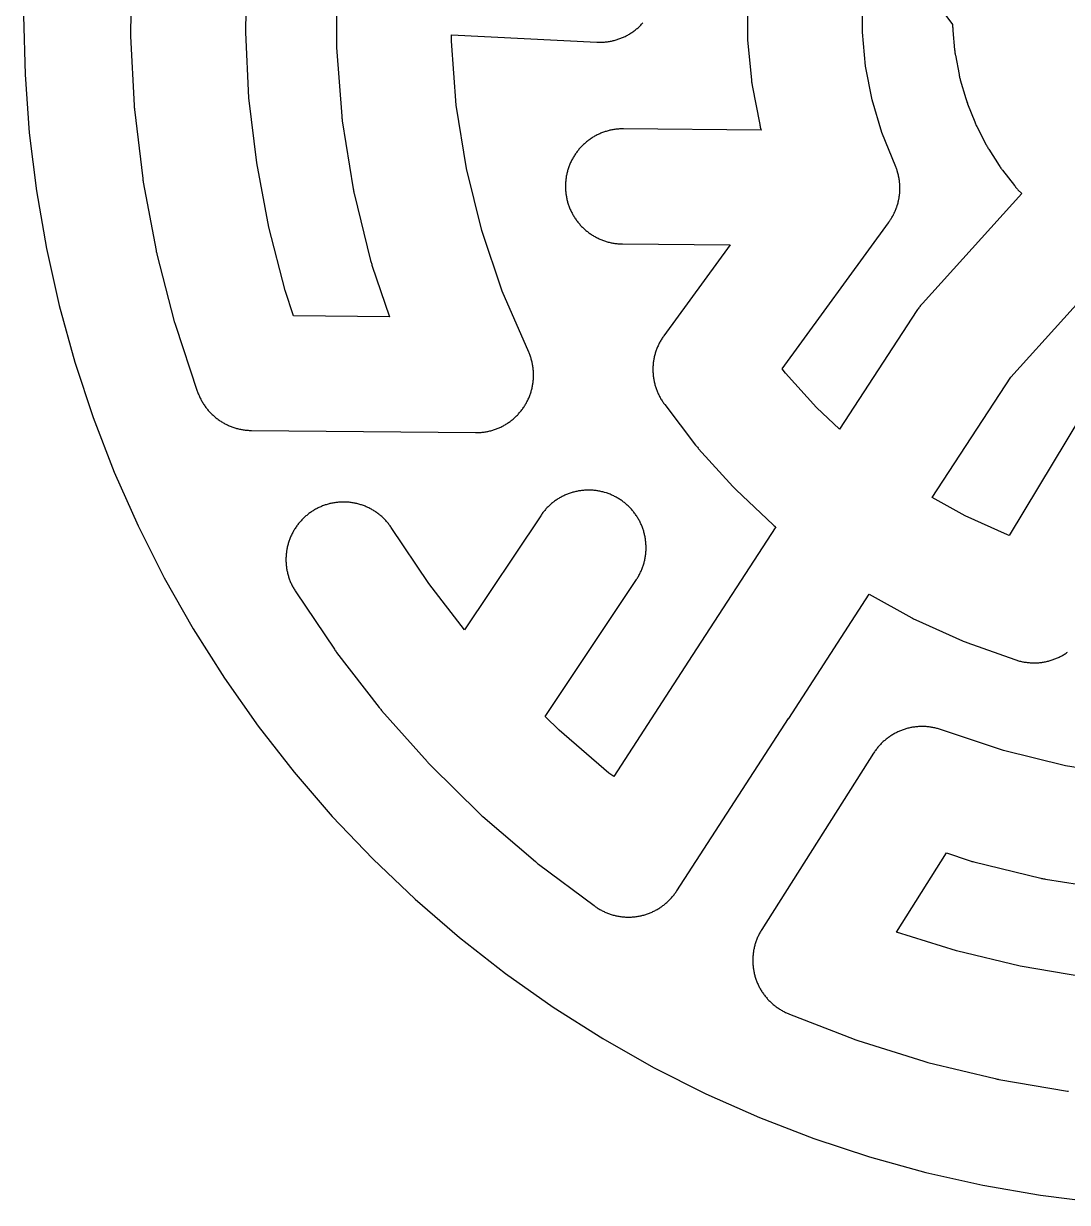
# Model space of a CAD drawing. Header units: millimetres. Extents: x -145 to 145, y -145 to 145.
# Drawn here: x -145 to -18, y -144.3 to -0.9 of the extents above; entities that cross this region are included whole.
import ezdxf

# ---------------------------------------------------------------- set-up
doc = ezdxf.new("R2010")
doc.units = ezdxf.units.MM
doc.layers.add('BOUNDARY', color=3, linetype='CONTINUOUS')
doc.layers.add('CORRIDORS', color=1, linetype='CONTINUOUS')

msp = doc.modelspace()

# ---------------------------------------------------------------- linework, layer by layer
at = {"layer": 'BOUNDARY'}
msp.add_lwpolyline([(-145, 0), (-144.825, -7.115), (-144.302, -14.212), (-143.431, -21.276), (-142.214, -28.288), (-140.655, -35.232), (-138.756, -42.091), (-136.524, -48.849), (-133.963, -55.489), (-131.078, -61.995), (-127.879, -68.353), (-124.371, -74.545), (-120.563, -80.558), (-116.465, -86.376), (-112.087, -91.987), (-107.438, -97.376), (-102.53, -102.53), (-97.376, -107.438), (-91.987, -112.087), (-86.376, -116.465), (-80.558, -120.563), (-74.545, -124.371), (-68.353, -127.879), (-61.995, -131.078), (-55.489, -133.963), (-48.849, -136.524), (-42.091, -138.756), (-35.232, -140.655), (-28.288, -142.214), (-21.276, -143.431), (-14.212, -144.302)], dxfattribs=at)
at = {"layer": 'CORRIDORS'}
for points in [[(-46.784, 18.767), (-31.977, -1.047), (-31.977, -1.089), (-31.976, -1.208), (-31.974, -1.326), (-31.969, -1.444), (-31.962, -1.562), (-31.954, -1.68), (-31.948, -1.751), (-31.73, -4.12), (-31.718, -4.238), (-31.704, -4.356), (-31.688, -4.473), (-31.67, -4.59), (-31.651, -4.707), (-31.637, -4.782), (-31.194, -7.12), (-31.171, -7.236), (-31.146, -7.352), (-31.119, -7.467), (-31.09, -7.582), (-31.059, -7.696), (-31.038, -7.77), (-30.374, -10.055), (-30.34, -10.169), (-30.304, -10.281), (-30.266, -10.394), (-30.227, -10.505), (-30.185, -10.616), (-30.159, -10.682), (-29.282, -12.894), (-29.238, -13.004), (-29.191, -13.112), (-29.143, -13.22), (-29.093, -13.328), (-29.041, -13.434), (-29.007, -13.502), (-27.923, -15.621), (-27.868, -15.726), (-27.812, -15.83), (-27.753, -15.933), (-27.693, -16.035), (-27.632, -16.136), (-27.59, -16.202), (-26.309, -18.207), (-26.244, -18.306), (-26.178, -18.404), (-26.11, -18.501), (-26.041, -18.597), (-25.97, -18.691), (-25.926, -18.748), (-24.461, -20.623), (-24.387, -20.715), (-24.312, -20.807), (-24.235, -20.897), (-24.157, -20.986), (-24.077, -21.073), (-24.025, -21.129), (-23.572, -21.607), (-35.644, -34.967), (-35.722, -35.055), (-35.799, -35.145), (-35.875, -35.236), (-35.949, -35.329), (-36.021, -35.422), (-36.092, -35.517), (-36.161, -35.613), (-36.229, -35.71), (-36.31, -35.831), (-45.73, -50.25), (-48.522, -47.631), (-52.295, -43.455), (-52.71, -42.91), (-39.787, -25.156), (-39.769, -25.131), (-39.722, -25.068), (-39.714, -25.056), (-39.676, -25.004), (-39.609, -24.907), (-39.565, -24.842), (-39.521, -24.776), (-39.487, -24.722), (-39.465, -24.688), (-39.437, -24.642), (-39.416, -24.609), (-39.355, -24.507), (-39.296, -24.405), (-39.283, -24.381), (-39.277, -24.37), (-39.22, -24.267), (-39.165, -24.162), (-39.16, -24.151), (-39.118, -24.069), (-39.117, -24.066), (-39.112, -24.056), (-39.107, -24.045), (-39.077, -23.985), (-39.027, -23.878), (-39.017, -23.855), (-39.011, -23.842), (-38.965, -23.739), (-38.922, -23.638), (-38.878, -23.528), (-38.874, -23.517), (-38.873, -23.515), (-38.868, -23.502), (-38.845, -23.443), (-38.831, -23.405), (-38.79, -23.294), (-38.781, -23.267), (-38.756, -23.195), (-38.719, -23.082), (-38.715, -23.069), (-38.703, -23.031), (-38.683, -22.964), (-38.652, -22.856), (-38.62, -22.742), (-38.616, -22.726), (-38.597, -22.652), (-38.593, -22.636), (-38.591, -22.627), (-38.59, -22.621), (-38.588, -22.613), (-38.561, -22.498), (-38.553, -22.459), (-38.544, -22.421), (-38.52, -22.305), (-38.505, -22.223), (-38.494, -22.164), (-38.493, -22.158), (-38.492, -22.15), (-38.486, -22.111), (-38.479, -22.072), (-38.461, -21.955), (-38.445, -21.838), (-38.44, -21.799), (-38.427, -21.681), (-38.426, -21.665), (-38.417, -21.577), (-38.408, -21.459), (-38.4, -21.341), (-38.397, -21.272), (-38.394, -21.209), (-38.393, -21.164), (-38.391, -21.105), (-38.391, -21.098), (-38.39, -21.012), (-38.39, -20.894), (-38.392, -20.775), (-38.393, -20.758), (-38.393, -20.75), (-38.396, -20.688), (-38.398, -20.618), (-38.405, -20.5), (-38.413, -20.389), (-38.423, -20.278), (-38.43, -20.21), (-38.437, -20.146), (-38.44, -20.123), (-38.45, -20.043), (-38.458, -19.99), (-38.463, -19.951), (-38.481, -19.834), (-38.498, -19.735), (-38.508, -19.678), (-38.517, -19.634), (-38.523, -19.601), (-38.547, -19.485), (-38.573, -19.369), (-38.601, -19.254), (-38.607, -19.23), (-38.637, -19.115), (-38.641, -19.102), (-38.673, -18.988), (-38.686, -18.946), (-38.696, -18.913), (-38.704, -18.888), (-38.708, -18.875), (-38.725, -18.823), (-38.74, -18.775), (-38.777, -18.663), (-38.817, -18.552), (-38.845, -18.479), (-38.864, -18.428), (-38.901, -18.334), (-40.585, -14.174), (-41.767, -10.184), (-42.555, -6.116), (-42.948, -1.973), (-42.94, 2.517)], [(-131.839, 6.449), (-131.982, -1.993), (-131.983, -2.112), (-131.982, -2.23), (-131.979, -2.348), (-131.974, -2.466), (-131.547, -10.899), (-131.54, -11.017), (-131.531, -11.135), (-131.52, -11.253), (-131.507, -11.371), (-130.511, -19.756), (-130.496, -19.873), (-130.479, -19.99), (-130.46, -20.107), (-130.439, -20.223), (-128.879, -28.52), (-128.857, -28.637), (-128.832, -28.752), (-128.805, -28.868), (-128.776, -28.982), (-126.659, -37.154), (-126.629, -37.269), (-126.596, -37.382), (-126.562, -37.496), (-126.526, -37.607), (-123.863, -45.618), (-123.824, -45.73), (-123.784, -45.841), (-123.742, -45.952), (-123.698, -46.062), (-123.652, -46.171), (-123.605, -46.279), (-123.556, -46.387), (-123.504, -46.493), (-123.451, -46.599), (-123.396, -46.704), (-123.34, -46.808), (-123.282, -46.911), (-123.222, -47.013), (-123.16, -47.114), (-123.096, -47.214), (-123.031, -47.313), (-122.964, -47.41), (-122.896, -47.507), (-122.826, -47.602), (-122.754, -47.696), (-122.681, -47.789), (-122.606, -47.881), (-122.53, -47.971), (-122.452, -48.06), (-122.373, -48.148), (-122.292, -48.235), (-122.21, -48.32), (-122.126, -48.403), (-122.041, -48.485), (-121.954, -48.566), (-121.867, -48.645), (-121.777, -48.723), (-121.687, -48.8), (-121.595, -48.874), (-121.502, -48.947), (-121.408, -49.019), (-121.313, -49.089), (-121.216, -49.157), (-121.118, -49.224), (-121.019, -49.289), (-120.92, -49.353), (-120.819, -49.414), (-120.717, -49.474), (-120.614, -49.532), (-120.51, -49.589), (-120.405, -49.644), (-120.299, -49.697), (-120.192, -49.748), (-120.085, -49.797), (-119.976, -49.845), (-119.867, -49.89), (-119.757, -49.934), (-119.647, -49.976), (-119.535, -50.016), (-119.423, -50.054), (-119.311, -50.091), (-119.197, -50.125), (-119.084, -50.157), (-118.969, -50.188), (-118.855, -50.216), (-118.739, -50.243), (-118.624, -50.268), (-118.507, -50.291), (-118.391, -50.311), (-118.274, -50.33), (-118.157, -50.347), (-118.04, -50.362), (-117.922, -50.375), (-117.804, -50.386), (-117.686, -50.394), (-117.568, -50.401), (-117.45, -50.406), (-117.289, -50.41), (-90.029, -50.68), (-89.911, -50.68), (-89.793, -50.678), (-89.674, -50.674), (-89.556, -50.668), (-89.438, -50.661), (-89.32, -50.651), (-89.203, -50.639), (-89.085, -50.625), (-88.968, -50.609), (-88.851, -50.592), (-88.734, -50.572), (-88.618, -50.55), (-88.502, -50.526), (-88.386, -50.501), (-88.271, -50.473), (-88.157, -50.444), (-88.043, -50.412), (-87.929, -50.379), (-87.816, -50.344), (-87.704, -50.306), (-87.592, -50.267), (-87.481, -50.226), (-87.371, -50.184), (-87.261, -50.139), (-87.153, -50.092), (-87.045, -50.044), (-86.937, -49.994), (-86.831, -49.942), (-86.726, -49.888), (-86.621, -49.832), (-86.518, -49.775), (-86.415, -49.716), (-86.314, -49.655), (-86.213, -49.593), (-86.114, -49.529), (-86.016, -49.463), (-85.918, -49.395), (-85.822, -49.326), (-85.727, -49.255), (-85.634, -49.183), (-85.541, -49.109), (-85.45, -49.034), (-85.36, -48.957), (-85.272, -48.878), (-85.185, -48.798), (-85.099, -48.717), (-85.014, -48.634), (-84.931, -48.55), (-84.85, -48.464), (-84.77, -48.377), (-84.691, -48.289), (-84.614, -48.199), (-84.538, -48.108), (-84.464, -48.016), (-84.392, -47.922), (-84.321, -47.827), (-84.252, -47.731), (-84.184, -47.634), (-84.118, -47.536), (-84.054, -47.437), (-83.991, -47.336), (-83.93, -47.235), (-83.871, -47.133), (-83.813, -47.029), (-83.758, -46.925), (-83.704, -46.82), (-83.651, -46.713), (-83.601, -46.606), (-83.552, -46.498), (-83.506, -46.39), (-83.461, -46.28), (-83.418, -46.17), (-83.377, -46.059), (-83.337, -45.947), (-83.3, -45.835), (-83.265, -45.722), (-83.231, -45.609), (-83.199, -45.495), (-83.17, -45.38), (-83.142, -45.265), (-83.116, -45.15), (-83.092, -45.034), (-83.07, -44.918), (-83.05, -44.801), (-83.032, -44.684), (-83.016, -44.567), (-83.002, -44.449), (-82.99, -44.332), (-82.98, -44.214), (-82.972, -44.096), (-82.966, -43.978), (-82.962, -43.859), (-82.96, -43.741), (-82.96, -43.623), (-82.962, -43.504), (-82.966, -43.386), (-82.972, -43.268), (-82.98, -43.15), (-82.99, -43.032), (-83.002, -42.914), (-83.016, -42.797), (-83.032, -42.68), (-83.05, -42.563), (-83.07, -42.446), (-83.091, -42.33), (-83.115, -42.214), (-83.141, -42.098), (-83.169, -41.983), (-83.198, -41.869), (-83.23, -41.755), (-83.264, -41.641), (-83.299, -41.528), (-83.336, -41.416), (-83.375, -41.304), (-83.417, -41.193), (-83.46, -41.083), (-83.504, -40.974), (-83.54, -40.891), (-86.761, -33.478), (-89.254, -26.105), (-91.123, -18.539), (-92.356, -10.841), (-92.94, -3.086), (-92.934, -2.299), (-75.253, -3.191), (-75.135, -3.196), (-75.016, -3.199), (-74.898, -3.2), (-74.78, -3.199), (-74.661, -3.196), (-74.543, -3.191), (-74.425, -3.184), (-74.307, -3.175), (-74.189, -3.164), (-74.072, -3.151), (-73.954, -3.136), (-73.837, -3.119), (-73.72, -3.1), (-73.604, -3.079), (-73.488, -3.056), (-73.372, -3.031), (-73.257, -3.004), (-73.142, -2.976), (-73.028, -2.945), (-72.914, -2.912), (-72.801, -2.878), (-72.688, -2.841), (-72.576, -2.803), (-72.465, -2.763), (-72.355, -2.721), (-72.245, -2.677), (-72.136, -2.631), (-72.027, -2.583), (-71.92, -2.534), (-71.813, -2.483), (-71.707, -2.43), (-71.603, -2.375), (-71.499, -2.318), (-71.396, -2.26), (-71.294, -2.2), (-71.193, -2.138), (-71.093, -2.074), (-70.994, -2.009), (-70.897, -1.942), (-70.8, -1.874), (-70.705, -1.804), (-70.611, -1.732), (-70.518, -1.659), (-70.426, -1.584), (-70.336, -1.508), (-70.247, -1.43), (-70.159, -1.35), (-70.073, -1.269), (-69.988, -1.187), (-69.904, -1.103), (-69.822, -1.018), (-69.741, -0.932), (-69.662, -0.844)], [(-106.87, 5.07), (-106.943, -3.252), (-106.943, -3.37), (-106.941, -3.489), (-106.937, -3.607), (-106.931, -3.725), (-106.923, -3.839), (-106.294, -12.188), (-106.284, -12.306), (-106.272, -12.424), (-106.259, -12.541), (-106.243, -12.658), (-106.226, -12.769), (-104.902, -21.037), (-104.882, -21.154), (-104.861, -21.27), (-104.837, -21.386), (-104.811, -21.501), (-104.786, -21.609), (-102.777, -29.741), (-102.747, -29.855), (-102.716, -29.97), (-102.683, -30.083), (-102.648, -30.196), (-102.612, -30.304), (-100.492, -36.575), (-112.153, -36.459), (-113.169, -33.405), (-115.163, -25.709), (-116.636, -17.876), (-117.577, -9.955), (-117.98, -1.995), (-117.841, 6.211)], [(-56.94, 2.543), (-56.949, -2.287), (-56.948, -2.405), (-56.945, -2.524), (-56.941, -2.642), (-56.934, -2.76), (-56.925, -2.878), (-56.918, -2.961), (-56.462, -7.77), (-56.45, -7.887), (-56.435, -8.005), (-56.419, -8.122), (-56.401, -8.239), (-56.381, -8.356), (-56.365, -8.441), (-55.446, -13.183), (-55.423, -13.299), (-55.397, -13.414), (-55.37, -13.529), (-55.34, -13.644), (-55.309, -13.758), (-55.286, -13.839), (-55.276, -13.874), (-72.02, -13.73), (-72.138, -13.73), (-72.256, -13.732), (-72.375, -13.736), (-72.493, -13.742), (-72.611, -13.75), (-72.729, -13.76), (-72.846, -13.772), (-72.964, -13.786), (-73.081, -13.802), (-73.198, -13.82), (-73.315, -13.84), (-73.431, -13.862), (-73.547, -13.885), (-73.662, -13.911), (-73.777, -13.939), (-73.892, -13.969), (-74.006, -14), (-74.119, -14.034), (-74.232, -14.069), (-74.345, -14.106), (-74.456, -14.146), (-74.567, -14.187), (-74.677, -14.23), (-74.787, -14.275), (-74.896, -14.321), (-75.004, -14.37), (-75.111, -14.42), (-75.217, -14.472), (-75.322, -14.526), (-75.427, -14.582), (-75.53, -14.639), (-75.633, -14.698), (-75.734, -14.759), (-75.834, -14.822), (-75.934, -14.886), (-76.032, -14.952), (-76.129, -15.02), (-76.225, -15.089), (-76.32, -15.16), (-76.413, -15.232), (-76.506, -15.306), (-76.597, -15.382), (-76.686, -15.459), (-76.775, -15.538), (-76.862, -15.618), (-76.948, -15.699), (-77.032, -15.782), (-77.115, -15.867), (-77.196, -15.953), (-77.276, -16.04), (-77.355, -16.128), (-77.432, -16.218), (-77.507, -16.309), (-77.581, -16.402), (-77.654, -16.495), (-77.724, -16.59), (-77.794, -16.686), (-77.861, -16.783), (-77.927, -16.881), (-77.991, -16.981), (-78.054, -17.081), (-78.115, -17.183), (-78.174, -17.285), (-78.231, -17.389), (-78.287, -17.493), (-78.393, -17.705), (-78.443, -17.812), (-78.491, -17.92), (-78.538, -18.029), (-78.582, -18.138), (-78.625, -18.248), (-78.666, -18.359), (-78.706, -18.471), (-78.743, -18.583), (-78.778, -18.696), (-78.811, -18.81), (-78.843, -18.924), (-78.873, -19.038), (-78.9, -19.154), (-78.926, -19.269), (-78.95, -19.385), (-78.971, -19.501), (-78.991, -19.618), (-79.009, -19.735), (-79.025, -19.852), (-79.039, -19.97), (-79.05, -20.087), (-79.06, -20.205), (-79.068, -20.323), (-79.074, -20.441), (-79.078, -20.56), (-79.08, -20.678), (-79.08, -20.796), (-79.078, -20.915), (-79.073, -21.033), (-79.067, -21.151), (-79.059, -21.269), (-79.049, -21.387), (-79.037, -21.505), (-79.023, -21.622), (-79.007, -21.739), (-78.989, -21.856), (-78.969, -21.973), (-78.947, -22.089), (-78.923, -22.205), (-78.897, -22.321), (-78.869, -22.436), (-78.839, -22.55), (-78.808, -22.664), (-78.774, -22.777), (-78.738, -22.89), (-78.701, -23.003), (-78.661, -23.114), (-78.62, -23.225), (-78.577, -23.335), (-78.532, -23.445), (-78.485, -23.553), (-78.437, -23.661), (-78.386, -23.768), (-78.334, -23.874), (-78.28, -23.98), (-78.224, -24.084), (-78.167, -24.187), (-78.107, -24.29), (-78.046, -24.391), (-77.984, -24.491), (-77.919, -24.591), (-77.853, -24.689), (-77.785, -24.786), (-77.716, -24.882), (-77.645, -24.976), (-77.572, -25.07), (-77.498, -25.162), (-77.423, -25.253), (-77.345, -25.343), (-77.267, -25.431), (-77.186, -25.518), (-77.105, -25.604), (-77.022, -25.688), (-76.937, -25.771), (-76.851, -25.852), (-76.764, -25.932), (-76.675, -26.01), (-76.586, -26.087), (-76.494, -26.163), (-76.402, -26.236), (-76.308, -26.309), (-76.213, -26.379), (-76.117, -26.448), (-76.02, -26.516), (-75.922, -26.582), (-75.822, -26.646), (-75.722, -26.708), (-75.62, -26.769), (-75.518, -26.828), (-75.414, -26.885), (-75.309, -26.941), (-75.204, -26.994), (-75.098, -27.046), (-74.99, -27.096), (-74.882, -27.145), (-74.774, -27.191), (-74.664, -27.236), (-74.554, -27.278), (-74.443, -27.319), (-74.331, -27.358), (-74.219, -27.395), (-74.106, -27.43), (-73.992, -27.464), (-73.878, -27.495), (-73.763, -27.525), (-73.648, -27.552), (-73.533, -27.578), (-73.417, -27.601), (-73.301, -27.623), (-73.184, -27.642), (-73.067, -27.66), (-72.95, -27.676), (-72.832, -27.689), (-72.714, -27.701), (-72.596, -27.711), (-72.478, -27.719), (-72.36, -27.724), (-72.242, -27.728), (-72.14, -27.73), (-59.057, -27.843), (-67.099, -38.891), (-67.168, -38.987), (-67.235, -39.084), (-67.301, -39.183), (-67.365, -39.282), (-67.427, -39.383), (-67.487, -39.485), (-67.546, -39.587), (-67.603, -39.691), (-67.658, -39.796), (-67.712, -39.901), (-67.763, -40.008), (-67.813, -40.115), (-67.861, -40.223), (-67.908, -40.332), (-67.952, -40.442), (-67.994, -40.552), (-68.035, -40.663), (-68.074, -40.775), (-68.111, -40.888), (-68.145, -41.001), (-68.178, -41.114), (-68.21, -41.228), (-68.239, -41.343), (-68.266, -41.458), (-68.291, -41.574), (-68.314, -41.69), (-68.336, -41.806), (-68.355, -41.923), (-68.372, -42.04), (-68.388, -42.157), (-68.401, -42.275), (-68.413, -42.393), (-68.422, -42.511), (-68.43, -42.629), (-68.435, -42.747), (-68.439, -42.865), (-68.44, -42.984), (-68.439, -43.102), (-68.437, -43.22), (-68.432, -43.338), (-68.426, -43.456), (-68.417, -43.575), (-68.407, -43.692), (-68.394, -43.81), (-68.38, -43.927), (-68.363, -44.045), (-68.345, -44.161), (-68.324, -44.278), (-68.302, -44.394), (-68.277, -44.51), (-68.251, -44.625), (-68.223, -44.74), (-68.193, -44.855), (-68.16, -44.968), (-68.126, -45.082), (-68.09, -45.195), (-68.053, -45.307), (-68.013, -45.418), (-67.971, -45.529), (-67.928, -45.639), (-67.882, -45.748), (-67.835, -45.857), (-67.786, -45.964), (-67.735, -46.071), (-67.683, -46.177), (-67.628, -46.282), (-67.572, -46.386), (-67.514, -46.489), (-67.454, -46.592), (-67.393, -46.693), (-67.33, -46.793), (-67.265, -46.892), (-67.199, -46.99), (-67.131, -47.087), (-67.061, -47.182), (-67.004, -47.257), (-63.243, -52.184), (-63.171, -52.278), (-63.096, -52.37), (-63.021, -52.461), (-62.943, -52.551), (-62.874, -52.629), (-58.72, -57.228), (-58.64, -57.315), (-58.558, -57.401), (-58.475, -57.485), (-58.391, -57.568), (-58.315, -57.641), (-53.795, -61.882), (-53.708, -61.962), (-53.619, -62.041), (-53.53, -62.118), (-53.489, -62.152), (-63.659, -77.794), (-63.662, -77.8), (-73.21, -92.514), (-73.792, -92.078), (-79.842, -86.884), (-81.561, -85.193), (-70.449, -68.559), (-70.385, -68.46), (-70.321, -68.36), (-70.26, -68.259), (-70.2, -68.156), (-70.142, -68.053), (-70.086, -67.949), (-70.031, -67.844), (-69.978, -67.738), (-69.927, -67.632), (-69.878, -67.524), (-69.831, -67.415), (-69.785, -67.306), (-69.742, -67.196), (-69.7, -67.086), (-69.66, -66.974), (-69.622, -66.862), (-69.586, -66.749), (-69.552, -66.636), (-69.52, -66.522), (-69.489, -66.408), (-69.461, -66.293), (-69.434, -66.178), (-69.41, -66.062), (-69.387, -65.946), (-69.367, -65.829), (-69.348, -65.713), (-69.331, -65.595), (-69.317, -65.478), (-69.304, -65.36), (-69.293, -65.242), (-69.285, -65.124), (-69.278, -65.006), (-69.273, -64.888), (-69.271, -64.77), (-69.27, -64.652), (-69.271, -64.533), (-69.275, -64.415), (-69.28, -64.297), (-69.287, -64.179), (-69.297, -64.061), (-69.308, -63.943), (-69.321, -63.825), (-69.336, -63.708), (-69.354, -63.591), (-69.373, -63.474), (-69.394, -63.358), (-69.417, -63.242), (-69.442, -63.126), (-69.469, -63.011), (-69.498, -62.896), (-69.529, -62.782), (-69.562, -62.668), (-69.597, -62.555), (-69.634, -62.443), (-69.672, -62.331), (-69.713, -62.22), (-69.755, -62.109), (-69.799, -62), (-69.845, -61.891), (-69.893, -61.782), (-69.943, -61.675), (-69.995, -61.568), (-70.048, -61.463), (-70.103, -61.358), (-70.16, -61.254), (-70.218, -61.152), (-70.279, -61.05), (-70.341, -60.949), (-70.405, -60.849), (-70.47, -60.751), (-70.537, -60.653), (-70.606, -60.557), (-70.676, -60.462), (-70.748, -60.368), (-70.822, -60.275), (-70.897, -60.184), (-70.973, -60.094), (-71.051, -60.005), (-71.131, -59.917), (-71.212, -59.831), (-71.295, -59.746), (-71.378, -59.663), (-71.464, -59.581), (-71.55, -59.5), (-71.639, -59.421), (-71.728, -59.344), (-71.819, -59.268), (-71.911, -59.193), (-72.004, -59.12), (-72.098, -59.049), (-72.194, -58.979), (-72.291, -58.911), (-72.388, -58.845), (-72.487, -58.78), (-72.588, -58.717), (-72.689, -58.656), (-72.791, -58.596), (-72.894, -58.538), (-72.998, -58.482), (-73.103, -58.427), (-73.209, -58.375), (-73.316, -58.324), (-73.424, -58.275), (-73.532, -58.228), (-73.641, -58.182), (-73.752, -58.139), (-73.862, -58.097), (-73.974, -58.057), (-74.086, -58.019), (-74.312, -57.949), (-74.426, -57.917), (-74.54, -57.887), (-74.655, -57.859), (-74.77, -57.833), (-74.886, -57.808), (-75.002, -57.786), (-75.119, -57.765), (-75.236, -57.747), (-75.353, -57.73), (-75.47, -57.716), (-75.588, -57.703), (-75.706, -57.693), (-75.824, -57.684), (-75.942, -57.678), (-76.06, -57.673), (-76.179, -57.671), (-76.297, -57.67), (-76.415, -57.672), (-76.533, -57.675), (-76.652, -57.68), (-76.77, -57.688), (-76.888, -57.697), (-77.005, -57.709), (-77.123, -57.722), (-77.24, -57.738), (-77.357, -57.755), (-77.474, -57.774), (-77.59, -57.796), (-77.706, -57.819), (-77.822, -57.844), (-77.937, -57.871), (-78.052, -57.901), (-78.166, -57.932), (-78.28, -57.965), (-78.393, -58), (-78.505, -58.036), (-78.617, -58.075), (-78.728, -58.116), (-78.838, -58.158), (-78.948, -58.203), (-79.057, -58.249), (-79.165, -58.297), (-79.273, -58.347), (-79.379, -58.398), (-79.485, -58.452), (-79.589, -58.507), (-79.693, -58.564), (-79.796, -58.623), (-79.897, -58.683), (-79.998, -58.745), (-80.098, -58.809), (-80.196, -58.875), (-80.294, -58.942), (-80.39, -59.011), (-80.485, -59.081), (-80.579, -59.153), (-80.671, -59.227), (-80.763, -59.302), (-80.853, -59.379), (-80.942, -59.457), (-81.029, -59.537), (-81.115, -59.618), (-81.2, -59.7), (-81.283, -59.784), (-81.365, -59.87), (-81.445, -59.957), (-81.524, -60.045), (-81.602, -60.134), (-81.678, -60.225), (-81.752, -60.317), (-81.825, -60.41), (-81.896, -60.505), (-81.966, -60.601), (-82.034, -60.697), (-82.091, -60.781), (-91.352, -74.643), (-95.701, -69.023), (-100.268, -62.219), (-100.335, -62.121), (-100.403, -62.025), (-100.473, -61.929), (-100.545, -61.835), (-100.618, -61.742), (-100.693, -61.651), (-100.769, -61.56), (-100.847, -61.471), (-100.926, -61.383), (-101.007, -61.297), (-101.089, -61.212), (-101.173, -61.128), (-101.258, -61.046), (-101.344, -60.965), (-101.432, -60.886), (-101.521, -60.808), (-101.612, -60.732), (-101.703, -60.657), (-101.796, -60.584), (-101.891, -60.512), (-101.986, -60.442), (-102.083, -60.374), (-102.18, -60.307), (-102.279, -60.242), (-102.379, -60.178), (-102.48, -60.117), (-102.582, -60.057), (-102.685, -59.998), (-102.789, -59.942), (-102.894, -59.887), (-103, -59.834), (-103.106, -59.783), (-103.214, -59.734), (-103.322, -59.686), (-103.431, -59.64), (-103.541, -59.597), (-103.652, -59.555), (-103.763, -59.515), (-103.875, -59.476), (-103.988, -59.44), (-104.101, -59.406), (-104.215, -59.373), (-104.329, -59.343), (-104.444, -59.314), (-104.559, -59.287), (-104.675, -59.263), (-104.791, -59.24), (-104.907, -59.219), (-105.024, -59.2), (-105.141, -59.183), (-105.259, -59.168), (-105.376, -59.155), (-105.494, -59.145), (-105.612, -59.136), (-105.73, -59.129), (-105.848, -59.124), (-105.967, -59.121), (-106.085, -59.12), (-106.203, -59.121), (-106.322, -59.124), (-106.44, -59.129), (-106.558, -59.136), (-106.676, -59.145), (-106.794, -59.156), (-106.911, -59.17), (-107.029, -59.185), (-107.146, -59.202), (-107.262, -59.221), (-107.379, -59.242), (-107.495, -59.265), (-107.611, -59.289), (-107.726, -59.316), (-107.841, -59.345), (-107.955, -59.376), (-108.069, -59.408), (-108.182, -59.443), (-108.294, -59.479), (-108.406, -59.518), (-108.518, -59.558), (-108.628, -59.6), (-108.738, -59.644), (-108.847, -59.69), (-108.955, -59.738), (-109.063, -59.787), (-109.169, -59.839), (-109.275, -59.892), (-109.38, -59.947), (-109.484, -60.003), (-109.587, -60.062), (-109.689, -60.122), (-109.789, -60.184), (-109.889, -60.247), (-109.988, -60.312), (-110.086, -60.379), (-110.182, -60.448), (-110.277, -60.518), (-110.371, -60.59), (-110.464, -60.663), (-110.556, -60.738), (-110.646, -60.814), (-110.735, -60.892), (-110.823, -60.972), (-110.909, -61.053), (-110.994, -61.135), (-111.078, -61.219), (-111.16, -61.304), (-111.241, -61.391), (-111.32, -61.478), (-111.398, -61.568), (-111.474, -61.658), (-111.548, -61.75), (-111.621, -61.843), (-111.693, -61.937), (-111.763, -62.033), (-111.831, -62.129), (-111.898, -62.227), (-111.963, -62.326), (-112.026, -62.426), (-112.088, -62.527), (-112.147, -62.629), (-112.206, -62.732), (-112.262, -62.836), (-112.317, -62.941), (-112.369, -63.047), (-112.42, -63.154), (-112.47, -63.261), (-112.517, -63.37), (-112.563, -63.479), (-112.606, -63.589), (-112.648, -63.7), (-112.688, -63.811), (-112.726, -63.923), (-112.762, -64.036), (-112.797, -64.149), (-112.829, -64.263), (-112.86, -64.377), (-112.888, -64.492), (-112.915, -64.607), (-112.939, -64.723), (-112.962, -64.839), (-112.982, -64.956), (-113.001, -65.072), (-113.018, -65.19), (-113.033, -65.307), (-113.045, -65.425), (-113.056, -65.542), (-113.065, -65.66), (-113.072, -65.778), (-113.076, -65.897), (-113.079, -66.015), (-113.08, -66.133), (-113.079, -66.252), (-113.076, -66.37), (-113.07, -66.488), (-113.063, -66.606), (-113.054, -66.724), (-113.043, -66.842), (-113.029, -66.96), (-113.014, -67.077), (-112.997, -67.194), (-112.978, -67.311), (-112.957, -67.427), (-112.934, -67.543), (-112.909, -67.659), (-112.882, -67.774), (-112.853, -67.889), (-112.822, -68.003), (-112.789, -68.117), (-112.754, -68.23), (-112.718, -68.342), (-112.679, -68.454), (-112.639, -68.565), (-112.597, -68.676), (-112.553, -68.786), (-112.507, -68.895), (-112.459, -69.003), (-112.409, -69.11), (-112.358, -69.217), (-112.304, -69.323), (-112.249, -69.427), (-112.193, -69.531), (-112.134, -69.634), (-112.074, -69.736), (-112.012, -69.837), (-111.948, -69.936), (-111.892, -70.021), (-107.187, -77.031), (-107.12, -77.129), (-107.052, -77.225), (-106.982, -77.321), (-106.911, -77.415), (-101.743, -84.092), (-101.595, -84.276), (-101.518, -84.367), (-101.441, -84.455), (-95.873, -90.724), (-95.824, -90.78), (-95.744, -90.867), (-95.739, -90.873), (-95.695, -90.92), (-95.674, -90.943), (-95.591, -91.028), (-95.508, -91.111), (-95.446, -91.172), (-89.489, -97.032), (-89.404, -97.114), (-89.317, -97.195), (-89.23, -97.275), (-89.14, -97.353), (-82.733, -102.854), (-82.643, -102.93), (-82.551, -103.005), (-82.458, -103.078), (-82.365, -103.149), (-75.602, -108.206), (-75.507, -108.276), (-75.41, -108.345), (-75.312, -108.411), (-75.214, -108.476), (-75.114, -108.54), (-75.013, -108.602), (-74.911, -108.662), (-74.808, -108.72), (-74.704, -108.777), (-74.599, -108.831), (-74.493, -108.884), (-74.387, -108.936), (-74.279, -108.985), (-74.171, -109.033), (-74.062, -109.078), (-73.952, -109.122), (-73.841, -109.164), (-73.73, -109.204), (-73.618, -109.243), (-73.505, -109.279), (-73.392, -109.314), (-73.278, -109.346), (-73.164, -109.377), (-73.049, -109.405), (-72.934, -109.432), (-72.818, -109.457), (-72.702, -109.48), (-72.586, -109.501), (-72.469, -109.519), (-72.352, -109.536), (-72.234, -109.551), (-72.117, -109.564), (-71.999, -109.575), (-71.881, -109.584), (-71.763, -109.591), (-71.645, -109.596), (-71.526, -109.599), (-71.408, -109.6), (-71.29, -109.599), (-71.172, -109.596), (-71.053, -109.591), (-70.935, -109.584), (-70.817, -109.575), (-70.699, -109.564), (-70.582, -109.551), (-70.464, -109.536), (-70.347, -109.519), (-70.231, -109.5), (-70.114, -109.479), (-69.998, -109.456), (-69.882, -109.431), (-69.767, -109.404), (-69.652, -109.376), (-69.538, -109.345), (-69.424, -109.312), (-69.311, -109.278), (-69.199, -109.242), (-69.087, -109.203), (-68.975, -109.163), (-68.865, -109.121), (-68.755, -109.077), (-68.646, -109.031), (-68.538, -108.983), (-68.43, -108.934), (-68.323, -108.883), (-68.218, -108.83), (-68.113, -108.775), (-68.009, -108.718), (-67.906, -108.66), (-67.804, -108.6), (-67.703, -108.538), (-67.603, -108.474), (-67.505, -108.409), (-67.407, -108.342), (-67.31, -108.274), (-67.215, -108.204), (-67.121, -108.132), (-67.028, -108.059), (-66.936, -107.984), (-66.846, -107.908), (-66.757, -107.83), (-66.669, -107.75), (-66.583, -107.669), (-66.498, -107.587), (-66.414, -107.503), (-66.332, -107.418), (-66.251, -107.332), (-66.172, -107.244), (-66.095, -107.155), (-66.018, -107.064), (-65.944, -106.972), (-65.87, -106.879), (-65.799, -106.785), (-65.729, -106.69), (-65.661, -106.593), (-65.594, -106.495), (-65.538, -106.41), (-51.922, -85.426), (-51.921, -85.426), (-42.114, -70.342), (-36.957, -73.195), (-36.853, -73.251), (-36.748, -73.306), (-36.642, -73.359), (-36.535, -73.41), (-36.439, -73.454), (-30.785, -75.997), (-30.677, -76.045), (-30.568, -76.09), (-30.458, -76.134), (-30.347, -76.176), (-30.248, -76.212), (-24.404, -78.279), (-24.292, -78.318), (-24.18, -78.354), (-24.067, -78.389), (-23.953, -78.422), (-23.839, -78.453), (-23.724, -78.482), (-23.609, -78.509), (-23.493, -78.534), (-23.377, -78.557), (-23.261, -78.578), (-23.144, -78.597), (-23.027, -78.614), (-22.91, -78.629), (-22.792, -78.643), (-22.674, -78.654), (-22.556, -78.663), (-22.438, -78.67), (-22.32, -78.676), (-22.202, -78.679), (-22.083, -78.68), (-21.965, -78.679), (-21.847, -78.676), (-21.728, -78.672), (-21.61, -78.665), (-21.492, -78.656), (-21.375, -78.645), (-21.257, -78.633), (-21.139, -78.618), (-21.022, -78.601), (-20.906, -78.582), (-20.789, -78.562), (-20.673, -78.539), (-20.557, -78.515), (-20.442, -78.488), (-20.327, -78.46), (-20.213, -78.429), (-20.099, -78.397), (-19.986, -78.362), (-19.873, -78.326), (-19.761, -78.288), (-19.65, -78.248), (-19.539, -78.206), (-19.429, -78.163), (-19.32, -78.117), (-19.211, -78.07), (-19.104, -78.02), (-18.997, -77.969), (-18.891, -77.917), (-18.786, -77.862), (-18.682, -77.806), (-18.579, -77.747), (-18.477, -77.688), (-18.376, -77.626), (-18.276, -77.563), (-18.177, -77.498), (-18.079, -77.431), (-17.983, -77.363)], [(-14.521, -45.65), (-25.112, -63.179), (-25.304, -63.112), (-30.43, -60.806), (-34.45, -58.582), (-24.889, -43.947), (-11.989, -29.671)], [(-10.53, -92.399), (-18.229, -91.192), (-25.8, -89.345), (-33.458, -86.782), (-33.571, -86.745), (-33.684, -86.711), (-33.797, -86.678), (-33.912, -86.647), (-34.026, -86.618), (-34.142, -86.591), (-34.257, -86.566), (-34.373, -86.543), (-34.49, -86.522), (-34.606, -86.503), (-34.724, -86.486), (-34.841, -86.47), (-34.958, -86.457), (-35.076, -86.446), (-35.194, -86.437), (-35.312, -86.43), (-35.431, -86.424), (-35.549, -86.421), (-35.667, -86.42), (-35.785, -86.421), (-35.904, -86.424), (-36.022, -86.428), (-36.14, -86.435), (-36.258, -86.444), (-36.376, -86.455), (-36.494, -86.467), (-36.611, -86.482), (-36.728, -86.499), (-36.845, -86.518), (-36.961, -86.538), (-37.078, -86.561), (-37.193, -86.586), (-37.309, -86.612), (-37.423, -86.641), (-37.538, -86.671), (-37.652, -86.703), (-37.765, -86.738), (-37.877, -86.774), (-37.989, -86.812), (-38.101, -86.852), (-38.212, -86.894), (-38.321, -86.938), (-38.431, -86.983), (-38.539, -87.03), (-38.647, -87.08), (-38.753, -87.131), (-38.859, -87.184), (-38.964, -87.238), (-39.068, -87.295), (-39.171, -87.353), (-39.273, -87.413), (-39.374, -87.474), (-39.474, -87.538), (-39.573, -87.603), (-39.671, -87.669), (-39.768, -87.737), (-39.863, -87.807), (-39.957, -87.879), (-40.05, -87.952), (-40.142, -88.027), (-40.233, -88.103), (-40.322, -88.18), (-40.41, -88.26), (-40.496, -88.34), (-40.582, -88.423), (-40.665, -88.506), (-40.748, -88.591), (-40.829, -88.677), (-40.908, -88.765), (-40.986, -88.854), (-41.062, -88.944), (-41.137, -89.036), (-41.211, -89.129), (-41.282, -89.223), (-41.352, -89.318), (-41.421, -89.415), (-41.488, -89.512), (-41.553, -89.611), (-41.591, -89.67), (-55.201, -111.12), (-55.263, -111.22), (-55.324, -111.322), (-55.383, -111.424), (-55.44, -111.528), (-55.496, -111.632), (-55.55, -111.737), (-55.602, -111.844), (-55.652, -111.951), (-55.701, -112.059), (-55.747, -112.167), (-55.792, -112.277), (-55.835, -112.387), (-55.876, -112.498), (-55.915, -112.61), (-55.952, -112.722), (-55.988, -112.835), (-56.021, -112.949), (-56.053, -113.063), (-56.082, -113.177), (-56.11, -113.292), (-56.136, -113.408), (-56.159, -113.524), (-56.181, -113.64), (-56.201, -113.757), (-56.219, -113.874), (-56.235, -113.991), (-56.248, -114.108), (-56.26, -114.226), (-56.27, -114.344), (-56.278, -114.462), (-56.284, -114.58), (-56.288, -114.699), (-56.29, -114.817), (-56.29, -114.935), (-56.288, -115.053), (-56.283, -115.172), (-56.277, -115.29), (-56.269, -115.408), (-56.259, -115.526), (-56.247, -115.643), (-56.233, -115.761), (-56.217, -115.878), (-56.199, -115.995), (-56.179, -116.112), (-56.157, -116.228), (-56.133, -116.344), (-56.107, -116.459), (-56.079, -116.574), (-56.05, -116.689), (-56.018, -116.803), (-55.984, -116.916), (-55.949, -117.029), (-55.911, -117.141), (-55.872, -117.253), (-55.831, -117.364), (-55.788, -117.474), (-55.743, -117.584), (-55.696, -117.692), (-55.647, -117.8), (-55.597, -117.907), (-55.545, -118.013), (-55.491, -118.119), (-55.435, -118.223), (-55.377, -118.326), (-55.318, -118.429), (-55.257, -118.53), (-55.194, -118.63), (-55.13, -118.73), (-55.064, -118.828), (-54.996, -118.925), (-54.927, -119.021), (-54.856, -119.115), (-54.783, -119.209), (-54.709, -119.301), (-54.633, -119.392), (-54.556, -119.482), (-54.477, -119.57), (-54.397, -119.657), (-54.316, -119.743), (-54.233, -119.827), (-54.148, -119.91), (-54.062, -119.991), (-53.975, -120.071), (-53.886, -120.15), (-53.796, -120.226), (-53.705, -120.302), (-53.613, -120.376), (-53.519, -120.448), (-53.424, -120.519), (-53.328, -120.588), (-53.231, -120.655), (-53.133, -120.721), (-53.033, -120.785), (-52.933, -120.848), (-52.831, -120.908), (-52.729, -120.967), (-52.625, -121.024), (-52.521, -121.08), (-52.415, -121.134), (-52.309, -121.186), (-52.202, -121.236), (-52.094, -121.284), (-51.985, -121.331), (-51.831, -121.392), (-43.964, -124.457), (-43.854, -124.499), (-43.742, -124.54), (-43.63, -124.578), (-43.518, -124.614), (-35.463, -127.141), (-35.35, -127.176), (-35.236, -127.208), (-35.122, -127.239), (-35.008, -127.267), (-26.8, -129.245), (-26.685, -129.272), (-26.569, -129.297), (-26.453, -129.32), (-26.337, -129.34), (-18.014, -130.76), (-17.897, -130.779)], [(-15.897, -116.92), (-23.747, -115.58), (-31.498, -113.712), (-38.81, -111.419), (-32.705, -101.797), (-29.961, -102.716), (-29.848, -102.753), (-29.735, -102.787), (-29.622, -102.82), (-29.507, -102.851), (-29.398, -102.879), (-21.262, -104.864), (-21.147, -104.891), (-21.031, -104.916), (-20.915, -104.939), (-20.799, -104.96), (-20.687, -104.979), (-12.414, -106.276)]]:
    msp.add_lwpolyline(points, dxfattribs=at)

doc.saveas('drawing.dxf')
